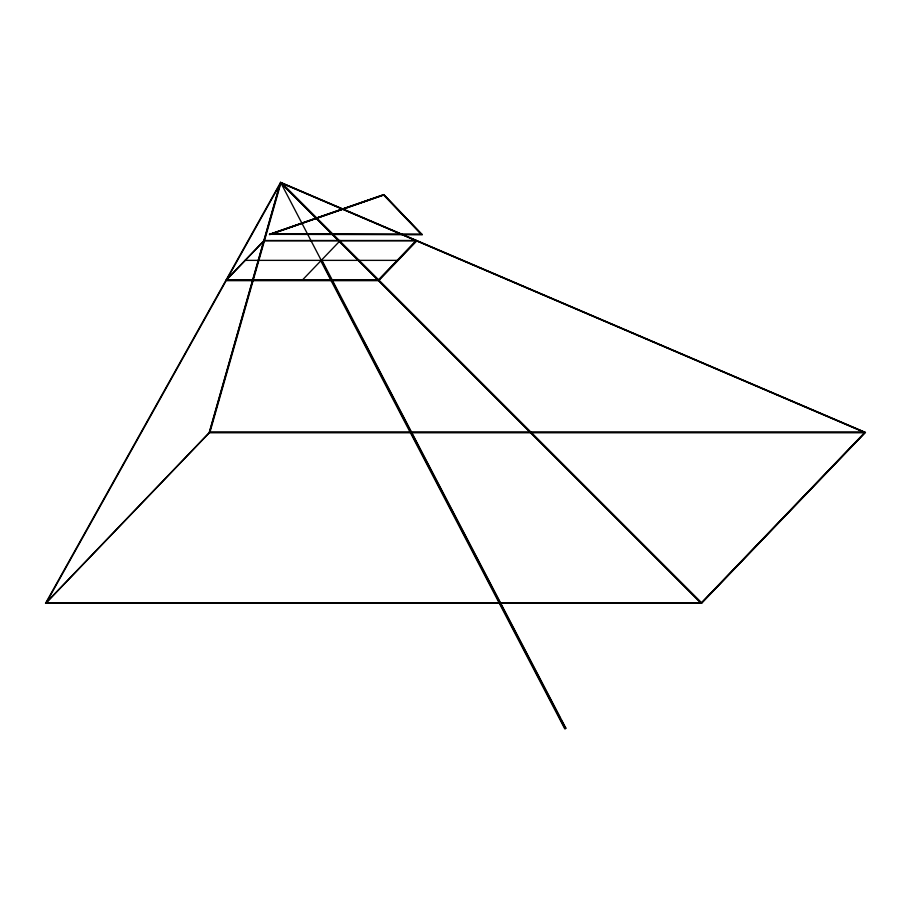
<?xml version="1.0" encoding="UTF-8"?>
<svg xmlns="http://www.w3.org/2000/svg" width="911" height="911" viewBox="0 0 911 911"><rect width="100%" height="100%" fill="white"/><g stroke="black" fill="none" stroke-linecap="round" stroke-linejoin="round"><path stroke-width="1.37" d="M209.223 432.509L263.734 240.959M263.791 240.777L280.11 183.453M45.55 603.287L209.439 432.406L280.611 182.371L865.45 432.406L701.561 603.287L45.55 603.287L280.611 182.371L701.561 603.287M264.452 240.766L209.974 432.156L864.38 432.156L416.714 240.766L264.122 240.777L226.543 279.962L378.418 279.962L415.997 240.777M264.532 240.504L280.975 182.724L416.111 240.504M46.256 602.854L226.179 280.668L378.441 280.668L700.661 602.854M226.429 280.235L280.736 182.963L378.008 280.235M320.683 260.637L321.856 260.09L565.833 728.094L565.31 728.629L564.661 728.629L320.683 260.637L321.856 260.09M302.213 280.235L340.315 240.504M564.661 728.629L565.833 728.094M269.451 234.321L383.816 194.59L422.157 234.685L269.451 234.321L421.975 234.321M270.84 234.047L383.508 194.908L421.292 234.412L270.84 234.047L383.508 194.908M269.633 234.685L383.998 194.954L422.157 234.685M245.002 260.364L397.526 260.364M209.439 432.406L865.45 432.406M416.316 240.777L282.239 183.453L378.748 279.95M362.259 338.368L515.728 632.746M517.038 635.263L560.322 718.301M561.631 720.817L565.572 728.367M280.611 182.371L565.31 728.629M264.053 240.504L225.951 280.235L378.475 280.235L416.578 240.504L264.053 240.504M209.496 432.679L46.131 603.014L701.504 603.014L864.869 432.679L209.496 432.679M416.748 240.959L379.056 280.258L701.527 602.695L864.755 432.509L416.748 240.959"/></g></svg>
